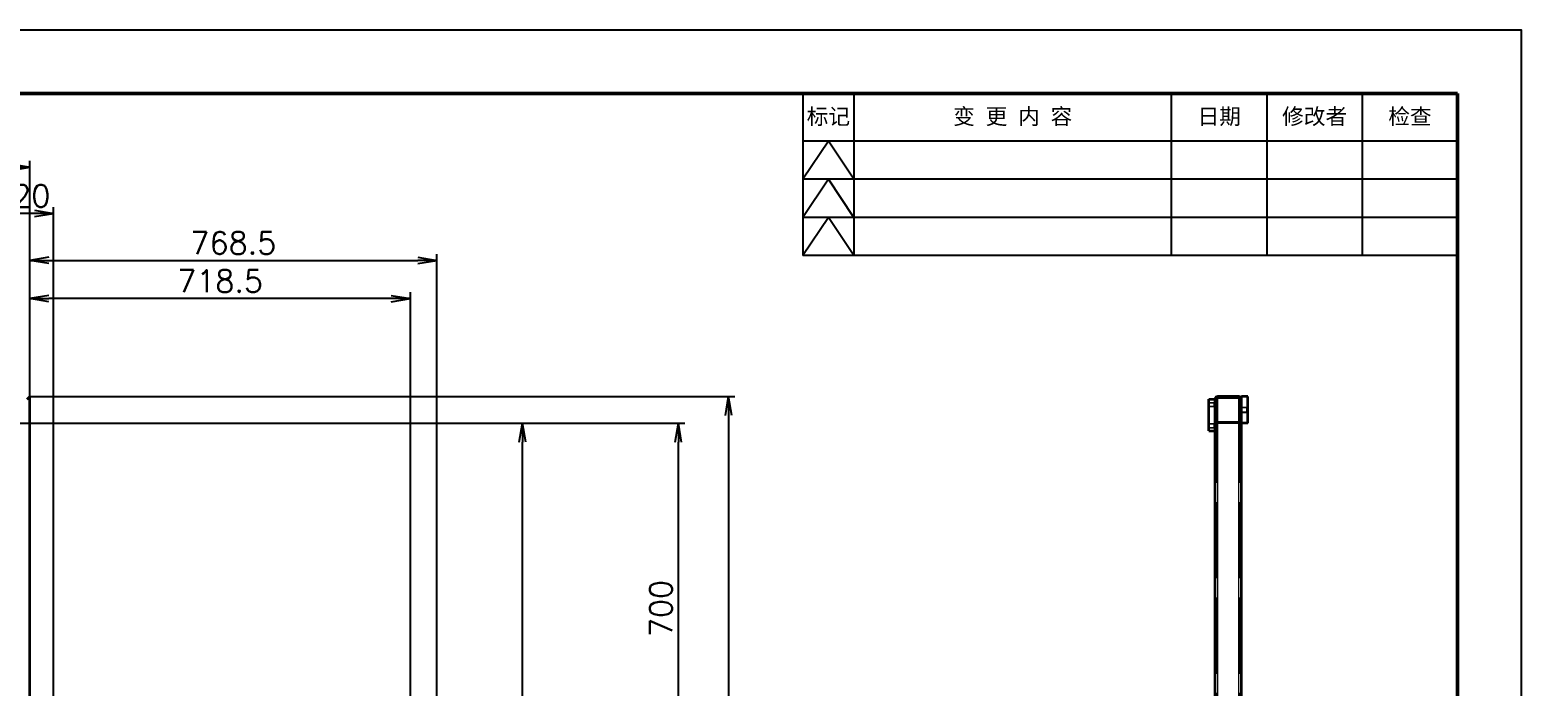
# Model space of a CAD drawing. Header units: millimetres. Extents: x -73083 to 81340, y -6859 to 6812.
# Drawn here: x -49285 to -46469, y -3048 to -1810 of the extents above; entities that cross this region are included whole.
import ezdxf

# ---------------------------------------------------------------- set-up
doc = ezdxf.new("R2010")
doc.units = ezdxf.units.MM
doc.linetypes.add('AM_ISO02W050', pattern=[7.5, 6, -1.5])
doc.linetypes.add('DASHED', pattern=[15, 12, -3])
doc.layers.add('A3', color=7, linetype='Continuous', plot=False)
for name, color, linetype, lineweight in [('AM_HID', 1, 'AM_ISO02W050', 25), ('AM_VIS', 7, 'Continuous', 50), ('SOLID LINE', 7, 'Continuous', 30)]:
    doc.layers.add(name, color=color, linetype=linetype, lineweight=lineweight)
doc.layers.add('title_frame', color=7, linetype='Continuous')
doc.layers.add('word_dim', color=253, linetype='Continuous')
doc.styles.get("Standard").update_dxf_attribs({"font": 'romans.shx', "bigfont": 'bigfont.shx'})
doc.dimstyles.new('STANDARD1-12', dxfattribs={"dimscale": 12, "dimtxt": 3.5, "dimasz": 3, "dimexe": 1, "dimexo": 0, "dimgap": 1, "dimtad": 3, "dimdec": 1, "dimdsep": 46, "dimtxsty": 'Standard', "dimblk1": 'OPEN', "dimblk2": 'OPEN', "dimsah": 1, "dimcen": 0, "dimclrd": 256, "dimclre": 256, "dimclrt": 3, "dimadec": 0, "dimazin": 0, "dimtfac": 1, "dimtdec": 1, "dimtmove": 0, "dimatfit": 3, "dimldrblk": 'OPEN', "dimfxl": 0, "dimtolj": 1, "dimtzin": 0, "dimarcsym": 0})

# ---------------------------------------------------------------- blocks, each defined once
blk = doc.blocks.new('_Open')
at = {"color": 0, "lineweight": -2}
for p, q in [((-1, 0.167), (0, 0)), ((-1, -0.167), (0, 0)), ((0, 0), (-1, 0))]:
    blk.add_line(p, q, dxfattribs=at)
blk = doc.blocks.new('*D834')
at = {"layer": 'DEFPOINTS', "color": 0, "ltscale": 2}
for p in [(-49284.8, -2069.3), (-51744.8, -2502), (-49284.8, -2502)]:
    blk.add_point(p, dxfattribs=at)
at = {"layer": 'word_dim', "lineweight": -2, "ltscale": 2}
for p, q in [((-51744.8, -2502), (-51744.8, -2057.3)), ((-51708.8, -2069.3), (-49320.8, -2069.3)), ((-49284.8, -2502), (-49284.8, -2057.3))]:
    blk.add_line(p, q, dxfattribs=at)
at = {"layer": 'word_dim', "lineweight": -2, "ltscale": 2, "xscale": 36, "yscale": 36, "zscale": 36, "rotation": 180}
blk.add_blockref('_Open', (-51744.8, -2069.3), dxfattribs=at)
at = {"layer": 'word_dim', "lineweight": -2, "ltscale": 2, "xscale": 36, "yscale": 36, "zscale": 36}
blk.add_blockref('_Open', (-49284.8, -2069.3), dxfattribs=at)
at = {"layer": 'word_dim', "color": 3, "ltscale": 2, "insert": (-50514.8, -2025.3), "char_height": 42, "attachment_point": 5}
blk.add_mtext('\\A1;(2460)', dxfattribs=at)
blk = doc.blocks.new('*D850')
at = {"layer": 'DEFPOINTS', "color": 0, "ltscale": 2}
for p in [(-49359.8, -2156.5), (-49359.8, -3212), (-49239.8, -3212)]:
    blk.add_point(p, dxfattribs=at)
at = {"layer": 'word_dim', "lineweight": -2, "ltscale": 2}
for p, q in [((-49359.8, -3212), (-49359.8, -2144.5)), ((-49275.8, -2156.5), (-49323.8, -2156.5)), ((-49239.8, -3212), (-49239.8, -2144.5))]:
    blk.add_line(p, q, dxfattribs=at)
at = {"layer": 'word_dim', "lineweight": -2, "ltscale": 2, "xscale": 36, "yscale": 36, "zscale": 36, "rotation": 180}
blk.add_blockref('_Open', (-49359.8, -2156.5), dxfattribs=at)
at = {"layer": 'word_dim', "lineweight": -2, "ltscale": 2, "xscale": 36, "yscale": 36, "zscale": 36}
blk.add_blockref('_Open', (-49239.8, -2156.5), dxfattribs=at)
at = {"layer": 'word_dim', "color": 3, "ltscale": 2, "insert": (-49299.8, -2123.5), "char_height": 42, "attachment_point": 5}
blk.add_mtext('\\A1;120', dxfattribs=at)
blk = doc.blocks.new('*D861')
at = {"layer": 'DEFPOINTS', "color": 0, "ltscale": 2}
for p in [(-49334.8, -2552), (-48060.3, -2552), (-48664.8, -3252)]:
    blk.add_point(p, dxfattribs=at)
at = {"layer": 'word_dim', "lineweight": -2, "ltscale": 2}
for p, q in [((-49334.8, -2552), (-48048.3, -2552)), ((-48060.3, -3216), (-48060.3, -2588)), ((-48664.8, -3252), (-48048.3, -3252))]:
    blk.add_line(p, q, dxfattribs=at)
at = {"layer": 'word_dim', "lineweight": -2, "ltscale": 2, "xscale": 36, "yscale": 36, "zscale": 36}
for p, rotation in [((-48060.3, -2552), 90), ((-48060.3, -3252), 270)]:
    blk.add_blockref('_Open', p, dxfattribs=dict(at, rotation=rotation))
at = {"layer": 'word_dim', "color": 3, "ltscale": 2, "insert": (-48093.3, -2902), "char_height": 42, "attachment_point": 5, "rotation": 90}
blk.add_mtext('\\A1;700', dxfattribs=at)
blk = doc.blocks.new('*D869')
at = {"layer": 'DEFPOINTS', "color": 0, "ltscale": 2}
for p in [(-49284.8, -2502), (-48614.7, -5167), (-47965.5, -5167)]:
    blk.add_point(p, dxfattribs=at)
at = {"layer": 'word_dim', "lineweight": -2, "ltscale": 2}
for p, q in [((-49284.8, -2502), (-47953.5, -2502)), ((-47965.5, -2538), (-47965.5, -5131)), ((-48614.7, -5167), (-47953.5, -5167))]:
    blk.add_line(p, q, dxfattribs=at)
at = {"layer": 'word_dim', "lineweight": -2, "ltscale": 2, "xscale": 36, "yscale": 36, "zscale": 36}
for p, rotation in [((-47965.5, -2502), 90), ((-47965.5, -5167), 270)]:
    blk.add_blockref('_Open', p, dxfattribs=dict(at, rotation=rotation))
at = {"layer": 'word_dim', "color": 3, "ltscale": 2, "insert": (-48009.5, -3834.5), "char_height": 42, "attachment_point": 5, "rotation": 90}
blk.add_mtext('\\A1;(2665)', dxfattribs=at)
blk = doc.blocks.new('*D871')
at = {"layer": 'DEFPOINTS', "color": 0, "ltscale": 2}
for p in [(-49284.8, -2317.2), (-49284.8, -2502), (-48566.3, -3252)]:
    blk.add_point(p, dxfattribs=at)
at = {"layer": 'word_dim', "lineweight": -2, "ltscale": 2}
for p, q in [((-49284.8, -2502), (-49284.8, -2305.2)), ((-48566.3, -3252), (-48566.3, -2305.2)), ((-48602.3, -2317.2), (-49248.8, -2317.2))]:
    blk.add_line(p, q, dxfattribs=at)
at = {"layer": 'word_dim', "lineweight": -2, "ltscale": 2, "xscale": 36, "yscale": 36, "zscale": 36, "rotation": 180}
blk.add_blockref('_Open', (-49284.8, -2317.2), dxfattribs=at)
at = {"layer": 'word_dim', "lineweight": -2, "ltscale": 2, "xscale": 36, "yscale": 36, "zscale": 36}
blk.add_blockref('_Open', (-48566.3, -2317.2), dxfattribs=at)
at = {"layer": 'word_dim', "color": 3, "ltscale": 2, "insert": (-48925.5, -2284.2), "char_height": 42, "attachment_point": 5}
blk.add_mtext('\\A1;718.5', dxfattribs=at)
blk = doc.blocks.new('*D872')
at = {"layer": 'DEFPOINTS', "color": 0, "ltscale": 2}
for p in [(-49334.8, -2552), (-48354.6, -2552), (-49659.8, -3777)]:
    blk.add_point(p, dxfattribs=at)
at = {"layer": 'word_dim', "lineweight": -2, "ltscale": 2}
for p, q in [((-49334.8, -2552), (-48342.6, -2552)), ((-48354.6, -3741), (-48354.6, -2588)), ((-49659.8, -3777), (-48342.6, -3777))]:
    blk.add_line(p, q, dxfattribs=at)
at = {"layer": 'word_dim', "lineweight": -2, "ltscale": 2, "xscale": 36, "yscale": 36, "zscale": 36}
for p, rotation in [((-48354.6, -2552), 90), ((-48354.6, -3777), 270)]:
    blk.add_blockref('_Open', p, dxfattribs=dict(at, rotation=rotation))
at = {"layer": 'word_dim', "color": 3, "ltscale": 2, "insert": (-48387.6, -3164.5), "char_height": 42, "attachment_point": 5, "rotation": 90}
blk.add_mtext('\\A1;1225', dxfattribs=at)
blk = doc.blocks.new('*D879')
at = {"layer": 'DEFPOINTS', "color": 0, "ltscale": 2}
for p in [(-48516.3, -2245.3), (-49284.8, -2502), (-48516.3, -3202)]:
    blk.add_point(p, dxfattribs=at)
at = {"layer": 'word_dim', "lineweight": -2, "ltscale": 2}
for p, q in [((-49284.8, -2502), (-49284.8, -2233.3)), ((-49248.8, -2245.3), (-48552.3, -2245.3)), ((-48516.3, -3202), (-48516.3, -2233.3))]:
    blk.add_line(p, q, dxfattribs=at)
at = {"layer": 'word_dim', "lineweight": -2, "ltscale": 2, "xscale": 36, "yscale": 36, "zscale": 36, "rotation": 180}
blk.add_blockref('_Open', (-49284.8, -2245.3), dxfattribs=at)
at = {"layer": 'word_dim', "lineweight": -2, "ltscale": 2, "xscale": 36, "yscale": 36, "zscale": 36}
blk.add_blockref('_Open', (-48516.3, -2245.3), dxfattribs=at)
at = {"layer": 'word_dim', "color": 3, "ltscale": 2, "insert": (-48900.5, -2212.3), "char_height": 42, "attachment_point": 5}
blk.add_mtext('\\A1;768.5', dxfattribs=at)

msp = doc.modelspace()

# ---------------------------------------------------------------- linework, layer by layer
at = {"layer": 'A3', "linetype": 'Continuous'}
msp.add_lwpolyline([(-53597.05373, -1810.23226), (-46469.05373, -1810.23226), (-46469.05373, -6850.23226), (-53597.05373, -6850.23226)], close=True, dxfattribs=at)
at = {"layer": 'AM_HID', "linetype": 'DASHED', "lineweight": 13, "ltscale": 12}
for p, q in [((-47043.93158, -2505.04268), (-47043.94574, -2505.04964)), ((-47043.94574, -2505.04964), (-46999.94574, -2505.04964)), ((-47043.94574, -2505.04964), (-47043.9455, -2549.0494)), ((-47043.93158, -2505.04268), (-46999.93158, -2505.04268)), ((-47043.93158, -2505.04268), (-47043.93158, -2549.0428)), ((-47043.93109, -3205.02657), (-47043.93109, -2505.04268)), ((-47043.93109, -2505.04268), (-46999.93109, -2505.04268)), ((-47041.93134, -2502.04268), (-47041.94574, -2502.04964)), ((-47041.94574, -5122.04952), (-47041.94574, -2502.04964)), ((-47001.94574, -2502.04964), (-47041.94574, -2502.04964)), ((-47001.94574, -5122.04952), (-47001.94574, -2502.04964)), ((-46999.94574, -2505.04964), (-46999.9455, -2549.0494)), ((-46999.93158, -2505.04268), (-46999.93158, -2549.0428)), ((-46999.93109, -3205.02657), (-46999.93109, -2505.04268)), ((-47058.9455, -2513.04952), (-47048.9455, -2513.04952)), ((-47058.9455, -2513.72603), (-47046.9455, -2513.72603)), ((-47058.9455, -2520.373), (-47046.9455, -2520.373)), ((-47058.9455, -2521.04952), (-47048.9455, -2521.04952)), ((-47058.94476, -2513.04915), (-47048.94476, -2513.04915)), ((-47058.94476, -2513.04927), (-47048.94476, -2513.04927)), ((-47058.94476, -2513.72567), (-47046.94476, -2513.72567)), ((-47058.94476, -2513.72579), (-47046.94476, -2513.72579)), ((-47058.94476, -2520.37264), (-47046.94476, -2520.37264)), ((-47058.94476, -2520.37276), (-47046.94476, -2520.37276)), ((-47058.94476, -2521.04915), (-47048.94476, -2521.04915)), ((-47058.94476, -2521.04927), (-47048.94476, -2521.04927)), ((-47058.94452, -2513.04915), (-47048.94452, -2513.04915)), ((-47058.94452, -2513.72554), (-47046.94452, -2513.72554)), ((-47058.94452, -2520.37264), (-47046.94452, -2520.37264)), ((-47058.94452, -2521.04915), (-47048.94452, -2521.04915)), ((-47058.9411, -2513.03475), (-47048.9411, -2513.03475)), ((-47058.9411, -2513.71126), (-47046.9411, -2513.71126)), ((-47058.9411, -2520.35823), (-47046.9411, -2520.35823)), ((-47058.9411, -2521.03475), (-47048.9411, -2521.03475)), ((-47058.94086, -2513.03463), (-47048.94086, -2513.03463)), ((-47058.94086, -2513.03475), (-47048.94086, -2513.03475)), ((-47058.94086, -2513.71114), (-47046.94086, -2513.71114)), ((-47058.94086, -2513.71126), (-47046.94086, -2513.71126)), ((-47058.94086, -2520.35811), (-47046.94086, -2520.35811)), ((-47058.94086, -2520.35823), (-47046.94086, -2520.35823)), ((-47058.94086, -2521.03463), (-47048.94086, -2521.03463)), ((-47058.94086, -2521.03475), (-47048.94086, -2521.03475)), ((-47058.94037, -2513.0345), (-47048.94037, -2513.0345)), ((-47058.94037, -2513.7109), (-47046.94037, -2513.7109)), ((-47058.94037, -2520.35799), (-47046.94037, -2520.35799)), ((-47058.94037, -2521.0345), (-47048.94037, -2521.0345)), ((-47058.93768, -2513.04586), (-47048.93768, -2513.04586)), ((-47058.93768, -2513.72237), (-47046.93768, -2513.72237)), ((-47058.93768, -2520.36934), (-47046.93768, -2520.36934)), ((-47058.93768, -2521.04586), (-47048.93768, -2521.04586)), ((-47058.93695, -2513.04549), (-47048.93695, -2513.04549)), ((-47058.93695, -2513.722), (-47046.93695, -2513.722)), ((-47058.93695, -2520.36898), (-47046.93695, -2520.36898)), ((-47058.93695, -2521.04549), (-47048.93695, -2521.04549)), ((-47058.93158, -2513.04305), (-47048.93158, -2513.04305)), ((-47058.93158, -2513.71944), (-47046.93158, -2513.71944)), ((-47058.93158, -2520.36653), (-47046.93158, -2520.36653)), ((-47058.93158, -2521.04305), (-47048.93158, -2521.04305)), ((-47058.93109, -2513.04268), (-47048.93109, -2513.04268)), ((-47058.93109, -2513.7192), (-47046.93109, -2513.7192)), ((-47058.93109, -2520.36617), (-47046.93109, -2520.36617)), ((-47058.93109, -2521.04268), (-47048.93109, -2521.04268)), ((-47047.77387, -2513.72603), (-47048.9455, -2513.04952)), ((-47047.77387, -2520.373), (-47048.9455, -2521.04952)), ((-47047.77289, -2513.72567), (-47048.94476, -2513.04915)), ((-47047.77313, -2513.72579), (-47048.94476, -2513.04927)), ((-47047.77289, -2520.37264), (-47048.94476, -2521.04915)), ((-47047.77313, -2520.37276), (-47048.94476, -2521.04927)), ((-47047.77289, -2513.72554), (-47048.94452, -2513.04915)), ((-47047.77289, -2520.37264), (-47048.94452, -2521.04915)), ((-47047.76947, -2513.71126), (-47048.9411, -2513.03475)), ((-47047.76947, -2520.35823), (-47048.9411, -2521.03475)), ((-47047.76898, -2513.71114), (-47048.94086, -2513.03463)), ((-47047.76923, -2513.71126), (-47048.94086, -2513.03475)), ((-47047.76898, -2520.35811), (-47048.94086, -2521.03463)), ((-47047.76923, -2520.35823), (-47048.94086, -2521.03475)), ((-47047.76874, -2513.7109), (-47048.94037, -2513.0345)), ((-47047.76874, -2520.35799), (-47048.94037, -2521.0345)), ((-47047.76605, -2513.72237), (-47048.93768, -2513.04586)), ((-47047.76605, -2520.36934), (-47048.93768, -2521.04586)), ((-47047.76532, -2513.722), (-47048.93695, -2513.04549)), ((-47047.76532, -2520.36898), (-47048.93695, -2521.04549)), ((-47047.76019, -2513.71944), (-47048.93158, -2513.04305)), ((-47047.76019, -2520.36653), (-47048.93158, -2521.04305)), ((-47048.93109, -2518.96041), (-47048.93109, -2513.04268)), ((-47047.75946, -2513.7192), (-47048.93109, -2513.04268)), ((-47048.93109, -2521.04268), (-47048.93109, -2515.12496)), ((-47047.75946, -2520.36617), (-47048.93109, -2521.04268)), ((-47046.94574, -2507.03511), (-47046.94574, -2507.04964)), ((-47046.93158, -2507.04268), (-47046.94574, -2507.04964)), ((-47046.94037, -2507.03438), (-47046.94037, -2507.04586)), ((-47046.93158, -2547.0428), (-47046.93158, -2507.04268)), ((-46996.93158, -2507.04268), (-46996.94574, -2507.04964)), ((-46996.94525, -2522.03365), (-46986.94525, -2522.03365)), ((-46996.94525, -2522.03377), (-46986.94525, -2522.03377)), ((-46996.94525, -2522.84554), (-46984.94525, -2522.84554)), ((-46996.94525, -2522.84578), (-46984.94525, -2522.84578)), ((-46996.94525, -2531.22164), (-46984.94525, -2531.22164)), ((-46996.94525, -2531.22176), (-46984.94525, -2531.22176)), ((-46996.94525, -2532.03365), (-46986.94525, -2532.03365)), ((-46996.94525, -2532.03377), (-46986.94525, -2532.03377)), ((-46996.94183, -2552.03011), (-46996.94183, -2506.71798)), ((-46996.94183, -2522.03072), (-46986.94183, -2522.03072)), ((-46996.94183, -2522.03084), (-46986.94183, -2522.03096)), ((-46996.94183, -2522.84273), (-46984.94183, -2522.84273)), ((-46996.94183, -2522.84285), (-46984.94183, -2522.84285)), ((-46996.94183, -2531.21871), (-46984.94183, -2531.21871)), ((-46996.94183, -2531.21895), (-46984.94183, -2531.21895)), ((-46996.94183, -2532.03072), (-46986.94183, -2532.03072)), ((-46996.94183, -2532.03084), (-46986.94183, -2532.03096)), ((-46996.94086, -2522.02986), (-46986.94086, -2522.02986)), ((-46996.94086, -2522.03011), (-46986.94086, -2522.03011)), ((-46996.94086, -2522.84188), (-46984.94086, -2522.84188)), ((-46996.94086, -2522.84212), (-46984.94086, -2522.84212)), ((-46996.94086, -2531.21785), (-46984.94086, -2531.21785)), ((-46996.94086, -2531.2181), (-46984.94086, -2531.2181)), ((-46996.94086, -2532.02986), (-46986.94086, -2532.02986)), ((-46996.94086, -2532.03011), (-46986.94086, -2532.03011)), ((-46996.94013, -2522.02889), (-46986.94013, -2522.02889)), ((-46996.94013, -2522.02913), (-46986.94013, -2522.02913)), ((-46996.94013, -2522.8409), (-46984.94013, -2522.8409)), ((-46996.94013, -2522.84102), (-46984.94013, -2522.84114)), ((-46996.94013, -2531.21688), (-46984.94013, -2531.21688)), ((-46996.94013, -2531.21712), (-46984.94013, -2531.21712)), ((-46996.94013, -2532.02889), (-46986.94013, -2532.02889)), ((-46996.94013, -2532.02913), (-46986.94013, -2532.02913)), ((-46996.93158, -2507.04268), (-46996.93158, -2547.0428)), ((-46985.53876, -2522.84554), (-46986.94525, -2522.03365)), ((-46985.539, -2522.84578), (-46986.94525, -2522.03377)), ((-46985.53876, -2531.22164), (-46986.94525, -2532.03365)), ((-46985.539, -2531.22176), (-46986.94525, -2532.03377)), ((-46986.94183, -2529.42781), (-46986.94183, -2522.03072)), ((-46985.53534, -2522.84273), (-46986.94183, -2522.03072)), ((-46985.53534, -2522.84285), (-46986.94183, -2522.03096)), ((-46986.94183, -2532.03072), (-46986.94183, -2524.63362)), ((-46985.53534, -2531.21871), (-46986.94183, -2532.03072)), ((-46985.53534, -2531.21895), (-46986.94183, -2532.03096)), ((-46985.53436, -2522.84188), (-46986.94086, -2522.02986)), ((-46985.53436, -2522.84212), (-46986.94086, -2522.03011)), ((-46985.53436, -2531.21785), (-46986.94086, -2532.02986)), ((-46985.53436, -2531.2181), (-46986.94086, -2532.03011)), ((-46985.53363, -2522.8409), (-46986.94013, -2522.02889)), ((-46985.53363, -2522.84114), (-46986.94013, -2522.02913)), ((-46985.53363, -2531.21688), (-46986.94013, -2532.02889)), ((-46985.53363, -2531.21712), (-46986.94013, -2532.02913)), ((-47058.9455, -2553.04952), (-47048.9455, -2553.04952)), ((-47058.9455, -2553.72603), (-47046.9455, -2553.72603)), ((-47058.9455, -2560.373), (-47046.9455, -2560.373)), ((-47058.9455, -2561.04952), (-47048.9455, -2561.04952)), ((-47058.94476, -2553.04915), (-47048.94476, -2553.04915)), ((-47058.94476, -2553.04927), (-47048.94476, -2553.04927)), ((-47058.94476, -2553.72567), (-47046.94476, -2553.72567)), ((-47058.94476, -2553.72579), (-47046.94476, -2553.72579)), ((-47058.94476, -2560.37264), (-47046.94476, -2560.37264)), ((-47058.94476, -2560.37276), (-47046.94476, -2560.37276)), ((-47058.94476, -2561.04915), (-47048.94476, -2561.04915)), ((-47058.94476, -2561.04927), (-47048.94476, -2561.04927)), ((-47058.94452, -2553.04915), (-47048.94452, -2553.04915)), ((-47058.94452, -2553.72554), (-47046.94452, -2553.72554)), ((-47058.94452, -2560.37264), (-47046.94452, -2560.37264)), ((-47058.94452, -2561.04915), (-47048.94452, -2561.04915)), ((-47058.9411, -2553.03475), (-47048.9411, -2553.03475)), ((-47058.9411, -2553.71126), (-47046.9411, -2553.71126)), ((-47058.9411, -2560.35823), (-47046.9411, -2560.35823)), ((-47058.9411, -2561.03475), (-47048.9411, -2561.03475)), ((-47058.94086, -2553.03463), (-47048.94086, -2553.03463)), ((-47058.94086, -2553.03475), (-47048.94086, -2553.03475)), ((-47058.94086, -2553.71114), (-47046.94086, -2553.71114)), ((-47058.94086, -2553.71126), (-47046.94086, -2553.71126)), ((-47058.94086, -2560.35811), (-47046.94086, -2560.35811)), ((-47058.94086, -2560.35823), (-47046.94086, -2560.35823)), ((-47058.94086, -2561.03463), (-47048.94086, -2561.03463)), ((-47058.94086, -2561.03475), (-47048.94086, -2561.03475)), ((-47058.94037, -2553.0345), (-47048.94037, -2553.0345)), ((-47058.94037, -2553.7109), (-47046.94037, -2553.7109)), ((-47058.94037, -2560.35799), (-47046.94037, -2560.35799)), ((-47058.94037, -2561.0345), (-47048.94037, -2561.0345)), ((-47058.93768, -2553.04586), (-47048.93768, -2553.04586)), ((-47058.93768, -2553.72237), (-47046.93768, -2553.72237)), ((-47058.93768, -2560.36934), (-47046.93768, -2560.36934)), ((-47058.93768, -2561.04586), (-47048.93768, -2561.04586)), ((-47058.93695, -2553.04549), (-47048.93695, -2553.04549)), ((-47058.93695, -2553.722), (-47046.93695, -2553.722)), ((-47058.93695, -2560.36898), (-47046.93695, -2560.36898)), ((-47058.93695, -2561.04549), (-47048.93695, -2561.04549)), ((-47058.93158, -2553.04305), (-47048.93158, -2553.04305)), ((-47058.93158, -2553.71944), (-47046.93158, -2553.71944)), ((-47058.93158, -2560.36653), (-47046.93158, -2560.36653)), ((-47058.93158, -2561.04305), (-47048.93158, -2561.04305)), ((-47058.93109, -2553.04268), (-47048.93109, -2553.04268)), ((-47058.93109, -2553.7192), (-47046.93109, -2553.7192)), ((-47058.93109, -2560.36617), (-47046.93109, -2560.36617)), ((-47058.93109, -2561.04268), (-47048.93109, -2561.04268)), ((-47047.77387, -2553.72603), (-47048.9455, -2553.04952)), ((-47047.77387, -2560.373), (-47048.9455, -2561.04952)), ((-47047.77289, -2553.72567), (-47048.94476, -2553.04915)), ((-47047.77313, -2553.72579), (-47048.94476, -2553.04927)), ((-47047.77289, -2560.37264), (-47048.94476, -2561.04915)), ((-47047.77313, -2560.37276), (-47048.94476, -2561.04927)), ((-47047.77289, -2553.72554), (-47048.94452, -2553.04915)), ((-47047.77289, -2560.37264), (-47048.94452, -2561.04915)), ((-47047.76947, -2553.71126), (-47048.9411, -2553.03475)), ((-47047.76947, -2560.35823), (-47048.9411, -2561.03475)), ((-47047.76898, -2553.71114), (-47048.94086, -2553.03463)), ((-47047.76923, -2553.71126), (-47048.94086, -2553.03475)), ((-47047.76898, -2560.35811), (-47048.94086, -2561.03463)), ((-47047.76923, -2560.35823), (-47048.94086, -2561.03475)), ((-47047.76874, -2553.7109), (-47048.94037, -2553.0345)), ((-47047.76874, -2560.35799), (-47048.94037, -2561.0345)), ((-47047.76605, -2553.72237), (-47048.93768, -2553.04586)), ((-47047.76605, -2560.36934), (-47048.93768, -2561.04586)), ((-47047.76532, -2553.722), (-47048.93695, -2553.04549)), ((-47047.76532, -2560.36898), (-47048.93695, -2561.04549)), ((-47047.76019, -2553.71944), (-47048.93158, -2553.04305)), ((-47047.76019, -2560.36653), (-47048.93158, -2561.04305)), ((-47048.93109, -2558.96041), (-47048.93109, -2553.04268)), ((-47047.75946, -2553.7192), (-47048.93109, -2553.04268)), ((-47048.93109, -2561.04268), (-47048.93109, -2555.12496)), ((-47047.75946, -2560.36617), (-47048.93109, -2561.04268)), ((-47046.93158, -2547.0428), (-47046.9455, -2547.0494)), ((-47046.93256, -2552.04354), (-47041.93256, -2552.04354)), ((-47043.93158, -2549.0428), (-47043.9455, -2549.0494)), ((-47043.9455, -2552.04), (-47043.9455, -2549.0494)), ((-47043.9455, -2549.0494), (-46999.9455, -2549.0494)), ((-47043.93158, -2549.0428), (-46999.93158, -2549.0428)), ((-47043.93134, -2549.0428), (-46999.93134, -2549.0428)), ((-47041.94574, -5122.04952), (-47041.9455, -2552.0494)), ((-47041.9455, -2552.0494), (-47001.9455, -2552.0494)), ((-47041.94379, -5122.04854), (-47041.94354, -2552.04854)), ((-47041.94379, -5122.04879), (-47041.94379, -2552.04866)), ((-47041.93695, -3827.04036), (-47041.93695, -2552.03951)), ((-47041.93646, -3827.04), (-47041.93646, -2552.03914)), ((-47041.93329, -5122.04366), (-47041.93329, -2552.04378)), ((-47041.93256, -5122.04366), (-47041.93256, -2552.04354)), ((-47001.93256, -2552.04354), (-47041.93256, -2552.04354)), ((-47041.93158, -2552.0428), (-47001.93158, -2552.0428)), ((-47041.93158, -5122.04268), (-47041.93134, -2552.0428)), ((-47041.93134, -2552.0428), (-47001.93134, -2552.0428)), ((-47001.94574, -5122.04952), (-47001.9455, -2552.0494)), ((-47001.94379, -5122.04854), (-47001.94354, -2552.04854)), ((-47001.94379, -5122.04879), (-47001.94379, -2552.04866)), ((-47001.93695, -3827.04036), (-47001.93695, -2552.03951)), ((-47001.93646, -3827.04), (-47001.93646, -2552.03914)), ((-47001.93329, -5122.04366), (-47001.93329, -2552.04378)), ((-47001.93256, -5122.04366), (-47001.93256, -2552.04354)), ((-47001.93256, -2552.04354), (-46996.93256, -2552.04354)), ((-47001.93158, -5122.04268), (-47001.93134, -2552.0428)), ((-46999.9455, -2552.04879), (-46999.9455, -2549.0494)), ((-46996.93158, -2547.0428), (-46996.9455, -2547.0494)), ((-46996.93109, -2552.03011), (-46996.94183, -2552.03011))]:
    msp.add_line(p, q, dxfattribs=at)
for centre, radius, start, end in [((-47041.94574, -2507.04964), 5.00011, 90.00018692, 107.92723417), ((-47001.94574, -2507.04964), 5.00003, 0.00052573, 89.99999567), ((-47041.9455, -2547.0494), 5.00003, 180.00052775, 269.99999067), ((-47041.93842, -2547.0461), 5, 179.96171497, 270.07917305), ((-47041.93134, -2547.0428), 4.99997, 179.99951324, 269.99996334), ((-47001.9455, -2547.04952), 4.99996, 269.9998404, 0.00030685), ((-47001.93842, -2547.0461), 5, 270.07917305, 0.0381736), ((-47001.93134, -2547.0428), 5.00005, 270.00019557, 359.99965086)]:
    msp.add_arc(centre, radius, start, end, dxfattribs=at)
at = {"layer": 'AM_VIS', "linetype": 'Continuous'}
for p, q in [((-53297.05373, -1930.23226), (-46589.05373, -1930.23226)), ((-46589.05373, -1930.23226), (-46589.05373, -6730.23226))]:
    msp.add_line(p, q, dxfattribs=at)
at = {"layer": 'AM_VIS', "lineweight": 35, "ltscale": 12}
for p, q in [((-49289.77957, -2507.04268), (-49284.77957, -2502.04268)), ((-49284.77762, -3212.02571), (-49284.77957, -2502.04268)), ((-47001.93134, -2502.04268), (-47041.93134, -2502.04268)), ((-47001.93109, -2502.04268), (-47041.93109, -2502.04268)), ((-46984.94183, -2502.03023), (-46996.94183, -2502.03011)), ((-46996.94183, -2506.71798), (-46996.94183, -2502.03011)), ((-46984.94183, -2552.03023), (-46984.94183, -2502.03023)), ((-47058.94037, -2507.03438), (-47058.94037, -2507.04586)), ((-47058.93109, -2567.04268), (-47058.93109, -2507.04268)), ((-47058.93109, -2507.04268), (-47046.93109, -2507.04268)), ((-47046.93109, -3207.02657), (-47046.93109, -2507.04268)), ((-47046.93109, -2567.04268), (-47046.93109, -2507.04268)), ((-46996.93109, -3206.81856), (-46996.93109, -2507.04268)), ((-46984.94183, -2552.03023), (-46996.93109, -2552.03011)), ((-47058.93109, -2567.04268), (-47046.93109, -2567.04268))]:
    msp.add_line(p, q, dxfattribs=at)
at = {"layer": 'AM_VIS', "lineweight": 13, "ltscale": 12}
for p, q in [((-47041.93109, -3202.02657), (-47041.93109, -2502.04268)), ((-47001.93109, -3202.02657), (-47001.93109, -2502.04268))]:
    msp.add_line(p, q, dxfattribs=at)
at = {"layer": 'AM_VIS', "lineweight": 35, "ltscale": 12}
for centre, radius, start, end in [((-47041.94574, -2507.04952), 4.99995, 107.92739809, 179.83509692), ((-47041.93842, -2507.0461), 5, 89.91758261, 179.96041723), ((-47041.93109, -2507.04268), 5.00005, 90.00019375, 179.99964984), ((-47001.93842, -2507.0461), 5, 0.03946037, 89.91758261), ((-47001.93109, -2507.04268), 4.99997, 359.99950927, 89.99996835)]:
    msp.add_arc(centre, radius, start, end, dxfattribs=at)
at = {"layer": 'title_frame', "linetype": 'Continuous'}
for p, q in [((-47825.05373, -1930.23226), (-47825.05373, -2236.23226)), ((-47729.05373, -1930.23226), (-47729.05373, -2236.23226)), ((-47129.05373, -2236.23226), (-47129.05373, -1930.23226)), ((-46949.05373, -1930.23226), (-46949.05373, -2236.23226)), ((-46769.05373, -1930.23226), (-46769.05373, -2236.23226)), ((-46589.05373, -2020.23226), (-47825.05373, -2020.23226)), ((-47777.05373, -2020.23226), (-47825.05373, -2092.23226)), ((-47729.05373, -2092.23226), (-47777.05373, -2020.23226)), ((-46589.05373, -2092.23226), (-47825.05373, -2092.23226)), ((-47777.05373, -2092.23226), (-47825.05373, -2164.23226)), ((-47729.05373, -2164.23226), (-47777.05373, -2092.23226)), ((-46589.05373, -2164.23226), (-47825.05373, -2164.23226)), ((-47777.05373, -2164.23226), (-47825.05373, -2236.23226)), ((-47729.05373, -2236.23226), (-47777.05373, -2164.23226)), ((-46589.05373, -2236.23226), (-47825.05373, -2236.23226))]:
    msp.add_line(p, q, dxfattribs=at)

# ---------------------------------------------------------------- texts
at = {"layer": 'SOLID LINE', "ltscale": 0.5, "char_height": 30, "attachment_point": 5}
for s, insert, width in [('\\pt180;{\\fSimHei|b0|i0|c134|p2;\\C3;标记}', (-47777.05373, -1975.23226), 96), ('\\pt180;{\\fSimHei|b0|i0|c134|p2;\\C3;变 更 内 容}', (-47429.05373, -1975.23226), 600), ('\\pt180;{\\fSimHei|b0|i0|c134|p2;\\C3;日期}', (-47039.05373, -1975.23226), 180), ('\\pt180;{\\fSimHei|b0|i0|c134|p2;\\C3;修改者}', (-46859.05373, -1975.23226), 180), ('\\pt180;{\\fSimHei|b0|i0|c134|p2;\\C3;检查}', (-46679.05373, -1975.23226), 180)]:
    msp.add_mtext(s, dxfattribs=dict(at, insert=insert, width=width))

# ---------------------------------------------------------------- dimensions: what is measured, and where the dimension line sits
at = {"layer": 'word_dim', "ltscale": 2}
dim = msp.add_linear_dim(base=(-49284.75663, -2069.34864), p1=(-51744.76895, -2502.01762), p2=(-49284.75663, -2502.02915), text='(<>)', dimstyle='STANDARD1-12', dxfattribs=at)
dim.commit()
dim.dimension.update_dxf_attribs({"geometry": '*D834', "text_midpoint": (-50514.76279, -2025.34864)})
dim = msp.add_linear_dim(base=(-49359.77103, -2156.49716), p1=(-49239.77103, -3212.02806), p2=(-49359.77103, -3212.02757), dimstyle='STANDARD1-12', dxfattribs=at)
dim.commit()
dim.dimension.update_dxf_attribs({"geometry": '*D850', "text_midpoint": (-49299.77103, -2156.49716), "dimtype": 160})
for base, p1, p2, picture, middle in [((-48516.26639, -2245.33811), (-49284.75572, -2502.04268), (-48516.26639, -3202.0223), '*D879', (-48900.51106, -2212.33811)), ((-49284.7681, -2317.23005), (-48566.26639, -3252.0262), (-49284.7681, -2502.02869), '*D871', (-48925.51725, -2284.23005))]:
    dim = msp.add_linear_dim(base=base, p1=p1, p2=p2, dimstyle='STANDARD1-12', dxfattribs=at)
    dim.commit()
    dim.dimension.update_dxf_attribs({"geometry": picture, "text_midpoint": middle})
dim = msp.add_linear_dim(base=(-47965.54443, -5167.0356), p1=(-49284.75663, -2502.02915), p2=(-48614.74295, -5167.0356), angle=90, text='(<>)', dimstyle='STANDARD1-12', dxfattribs=at)
dim.commit()
dim.dimension.update_dxf_attribs({"geometry": '*D869', "text_midpoint": (-48009.54443, -3834.53238)})
dim = msp.add_linear_dim(base=(-48354.5763, -2552.04512), p1=(-49659.75785, -3777.0356), p2=(-49334.75687, -2552.04512), angle=90, dimstyle='STANDARD1-12', dxfattribs=at)
dim.commit()
dim.dimension.update_dxf_attribs({"geometry": '*D872', "text_midpoint": (-48354.5763, -3164.54036), "dimtype": 160})
dim = msp.add_linear_dim(base=(-48060.31525, -2552.04512), p1=(-48664.76004, -3252.03347), p2=(-49334.75711, -2552.04512), angle=90, dimstyle='STANDARD1-12', override={"dimtmove": 1}, dxfattribs=at)
dim.commit()
dim.dimension.update_dxf_attribs({"geometry": '*D861', "text_midpoint": (-48093.31525, -2902.03929)})

doc.saveas('drawing.dxf')
